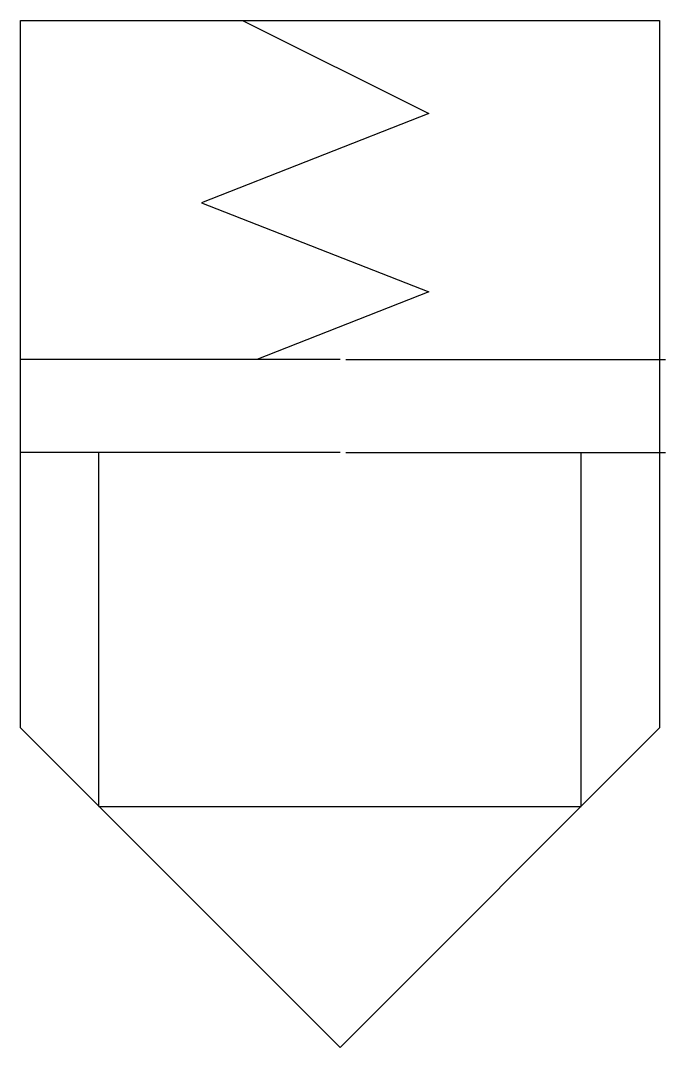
# Model space of a CAD drawing. Extents: x 115.7 to 125.8, y 80.5 to 96.6.
import ezdxf

# ---------------------------------------------------------------- set-up
doc = ezdxf.new("R2010")
doc.units = 0
doc.header["$MEASUREMENT"] = 0
doc.layers.add('11', color=1, linetype='CONTINUOUS')

msp = doc.modelspace()

# ---------------------------------------------------------------- linework, layer by layer
at = {"layer": '11'}
for p, q in [((115.661, 96.584), (125.661, 96.584)), ((115.661, 85.514), (115.661, 96.584)), ((119.135, 96.584), (122.05, 95.129)), ((125.661, 96.584), (125.661, 85.514)), ((122.05, 95.129), (118.495, 93.732)), ((118.495, 93.732), (122.05, 92.338)), ((122.05, 92.338), (119.359, 91.28)), ((120.661, 91.28), (115.661, 91.28)), ((120.754, 91.28), (125.754, 91.28)), ((120.661, 89.824), (115.661, 89.824)), ((116.888, 84.287), (116.888, 89.824)), ((120.754, 89.824), (125.754, 89.824)), ((124.433, 84.287), (124.433, 89.824)), ((115.661, 85.514), (120.661, 80.514)), ((125.661, 85.514), (120.661, 80.514)), ((116.888, 84.287), (124.433, 84.287))]:
    msp.add_line(p, q, dxfattribs=at)

doc.saveas('drawing.dxf')
